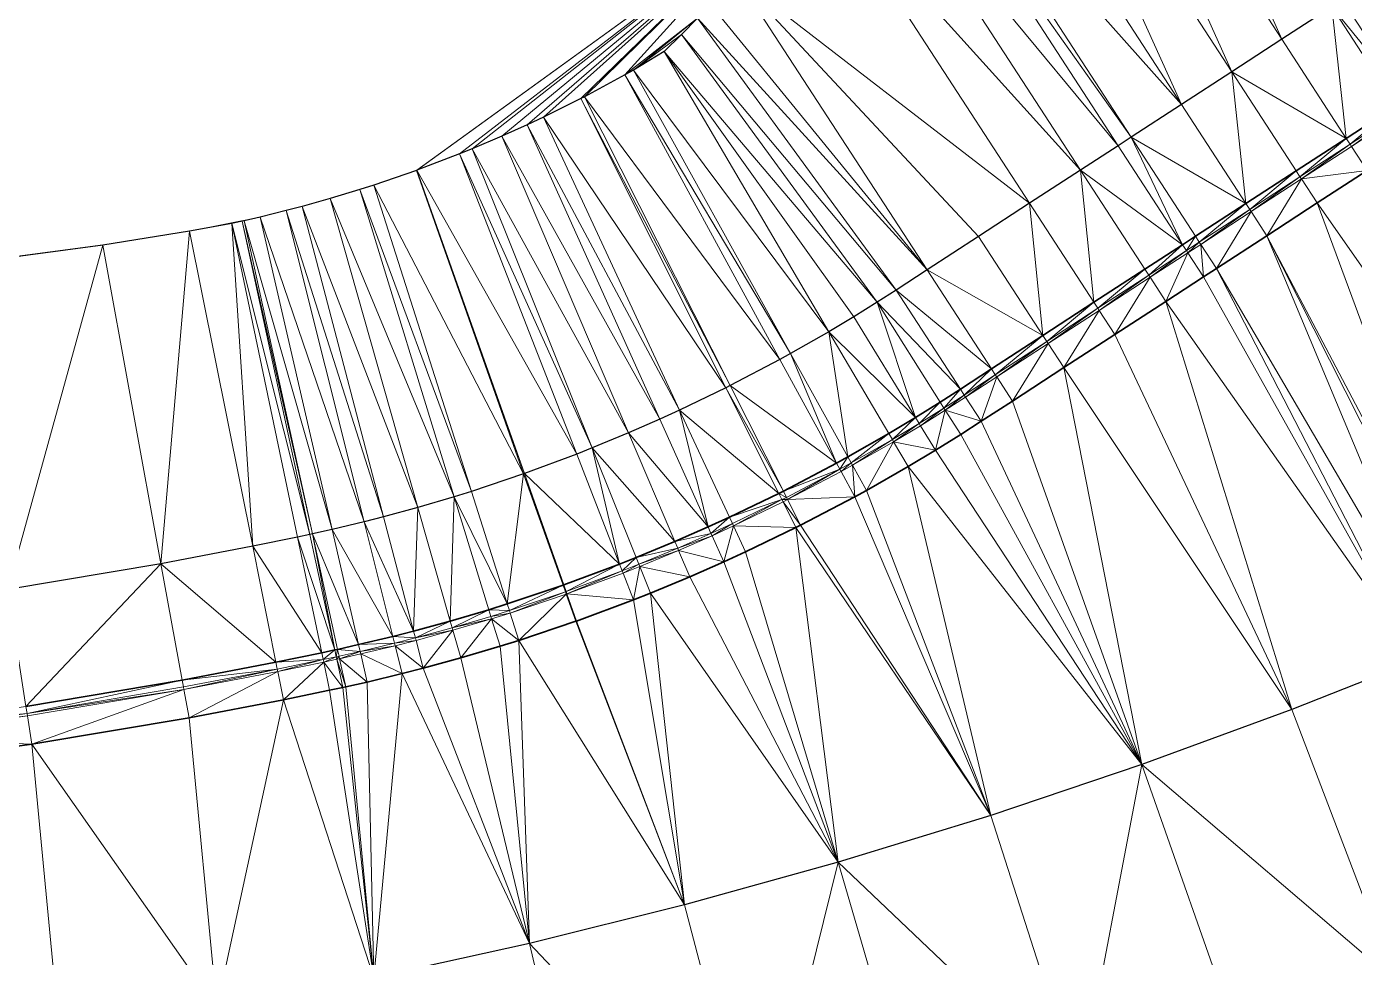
# Model space of a CAD drawing. Header units: metres. Extents: x 246428 to 246884, y 7418966 to 7419490.
# Drawn here: x 246788.31 to 246809.11, y 7419455.46 to 7419470.04 of the extents above; entities that cross this region are included whole.
import ezdxf

# ---------------------------------------------------------------- set-up
doc = ezdxf.new("R2010")
doc.units = ezdxf.units.M
doc.linetypes.add('blank name', pattern=[0])
doc.linetypes.add('HIDDEN', pattern=[9.525, 6.35, -3.175])
doc.layers.add('_12D_UNMAPPED', color=7, linetype='Continuous')
doc.layers.add('BATTER', color=250, linetype='HIDDEN', lineweight=25)
doc.layers.add('GRADELINES', color=250, linetype='HIDDEN', lineweight=25)
for name, color, linetype, lineweight, true_color in [('KERB_BACK', 7, 'Continuous', 35, 0x5fd2ff), ('KERB_LINE', 7, 'Continuous', 18, 0xb9b9b9), ('KERB_LIP', 7, 'Continuous', 35, 0x5fd2ff), ('KERB_TOP', 7, 'Continuous', 18, 0xb9b9b9)]:
    doc.layers.add(name, color=color, linetype=linetype, lineweight=lineweight, true_color=true_color)

msp = doc.modelspace()

# ---------------------------------------------------------------- linework, layer by layer
at = {"layer": '_12D_UNMAPPED', "color": 3, "linetype": 'blank name', "lineweight": 0}
for points in [[(246805.531, 7419475.309, 34.749), (246807.975, 7419469.84, 35.73), (246804.693, 7419474.888, 34.726)], [(246808.756, 7419470.347, 35.735), (246807.975, 7419469.84, 35.73), (246805.531, 7419475.309, 34.749)], [(246804.693, 7419474.888, 34.726), (246807.191, 7419469.33, 35.725), (246803.838, 7419474.487, 34.699)], [(246807.975, 7419469.84, 35.73), (246807.191, 7419469.33, 35.725), (246804.693, 7419474.888, 34.726)], [(246803.838, 7419474.487, 34.699), (246806.404, 7419468.819, 35.72), (246802.98, 7419474.087, 34.672)], [(246807.191, 7419469.33, 35.725), (246806.404, 7419468.819, 35.72), (246803.838, 7419474.487, 34.699)], [(246802.98, 7419474.087, 34.672), (246806.404, 7419468.819, 35.72), (246802.25, 7419473.48, 34.686)], [(246802.25, 7419473.48, 34.686), (246805.614, 7419468.305, 35.715), (246802.062, 7419473.325, 34.69)], [(246806.404, 7419468.819, 35.72), (246805.614, 7419468.305, 35.715), (246802.25, 7419473.48, 34.686)], [(246805.411, 7419468.173, 35.714), (246801.516, 7419472.874, 34.7), (246802.062, 7419473.325, 34.69)], [(246805.614, 7419468.305, 35.715), (246805.411, 7419468.173, 35.714), (246802.062, 7419473.325, 34.69)], [(246801.516, 7419472.874, 34.7), (246804.821, 7419467.789, 35.711), (246800.776, 7419472.267, 34.714)], [(246805.411, 7419468.173, 35.714), (246804.821, 7419467.789, 35.711), (246801.516, 7419472.874, 34.7)], [(246800.776, 7419472.267, 34.714), (246804.024, 7419467.271, 35.707), (246799.434, 7419470.819, 34.787)], [(246804.821, 7419467.789, 35.711), (246804.024, 7419467.271, 35.707), (246800.776, 7419472.267, 34.714)], [(246794.426, 7419467.79, 34.819), (246794.418, 7419467.787, 34.819), (246799.948, 7419471.789, 34.701)], [(246795.094, 7419468.045, 34.825), (246794.426, 7419467.79, 34.819), (246799.948, 7419471.789, 34.701)], [(246795.292, 7419468.125, 34.827), (246795.094, 7419468.045, 34.825), (246799.948, 7419471.789, 34.701)], [(246795.754, 7419468.322, 34.831), (246795.292, 7419468.125, 34.827), (246799.948, 7419471.789, 34.701)], [(246796.151, 7419468.5, 34.834), (246795.754, 7419468.322, 34.831), (246799.948, 7419471.789, 34.701)], [(246796.406, 7419468.62, 34.835), (246796.151, 7419468.5, 34.834), (246799.948, 7419471.789, 34.701)], [(246796.993, 7419468.911, 34.839), (246796.406, 7419468.62, 34.835), (246799.948, 7419471.789, 34.701)], [(246797.048, 7419468.94, 34.84), (246796.993, 7419468.911, 34.839), (246799.948, 7419471.789, 34.701)], [(246797.681, 7419469.281, 34.843), (246797.048, 7419468.94, 34.84), (246799.948, 7419471.789, 34.701)], [(246797.681, 7419469.281, 34.843), (246799.948, 7419471.789, 34.701), (246798.822, 7419470.172, 34.819)], [(246799.434, 7419470.819, 34.787), (246802.418, 7419466.228, 35.7), (246799.023, 7419470.385, 34.808)], [(246803.223, 7419466.751, 35.703), (246802.418, 7419466.228, 35.7), (246799.434, 7419470.819, 34.787)], [(246804.024, 7419467.271, 35.707), (246803.223, 7419466.751, 35.703), (246799.434, 7419470.819, 34.787)], [(246809.572, 7419470.878, 35.741), (246810.58, 7419469.327, 35.759), (246808.923, 7419470.456, 35.737)], [(246799.023, 7419470.385, 34.808), (246802.418, 7419466.228, 35.7), (246798.822, 7419470.172, 34.819)], [(246808.756, 7419470.347, 35.735), (246808.983, 7419468.288, 35.748), (246807.975, 7419469.84, 35.73)], [(246808.923, 7419470.456, 35.737), (246809.931, 7419468.905, 35.755), (246808.756, 7419470.347, 35.735)], [(246809.931, 7419468.905, 35.755), (246809.764, 7419468.796, 35.754), (246808.756, 7419470.347, 35.735)], [(246809.764, 7419468.796, 35.754), (246808.983, 7419468.288, 35.748), (246808.756, 7419470.347, 35.735)], [(246810.58, 7419469.327, 35.759), (246809.931, 7419468.905, 35.755), (246808.923, 7419470.456, 35.737)], [(246797.817, 7419469.357, 34.844), (246797.681, 7419469.281, 34.843), (246798.822, 7419470.172, 34.819)], [(246797.817, 7419469.357, 34.844), (246798.822, 7419470.172, 34.819), (246798.572, 7419469.916, 34.832)], [(246798.822, 7419470.172, 34.819), (246801.931, 7419465.911, 35.698), (246798.572, 7419469.916, 34.832)], [(246802.418, 7419466.228, 35.7), (246801.931, 7419465.911, 35.698), (246798.822, 7419470.172, 34.819)], [(246798.299, 7419469.649, 34.845), (246797.817, 7419469.357, 34.844), (246798.572, 7419469.916, 34.832)], [(246801.635, 7419465.721, 35.697), (246798.299, 7419469.649, 34.845), (246798.572, 7419469.916, 34.832)], [(246801.931, 7419465.911, 35.698), (246801.635, 7419465.721, 35.697), (246798.572, 7419469.916, 34.832)], [(246807.975, 7419469.84, 35.73), (246808.983, 7419468.288, 35.748), (246807.191, 7419469.33, 35.725)], [(246797.817, 7419469.357, 34.844), (246798.299, 7419469.649, 34.845), (246800.88, 7419465.26, 35.693)], [(246798.299, 7419469.649, 34.845), (246801.271, 7419465.495, 35.695), (246800.88, 7419465.26, 35.693)], [(246798.299, 7419469.649, 34.845), (246801.635, 7419465.721, 35.697), (246801.271, 7419465.495, 35.695)], [(246797.681, 7419469.281, 34.843), (246797.817, 7419469.357, 34.844), (246800.279, 7419464.918, 35.69)], [(246797.817, 7419469.357, 34.844), (246800.88, 7419465.26, 35.693), (246800.279, 7419464.918, 35.69)], [(246807.191, 7419469.33, 35.725), (246807.412, 7419467.267, 35.738), (246806.404, 7419468.819, 35.72)], [(246808.983, 7419468.288, 35.748), (246808.199, 7419467.779, 35.743), (246807.191, 7419469.33, 35.725)], [(246808.199, 7419467.779, 35.743), (246807.412, 7419467.267, 35.738), (246807.191, 7419469.33, 35.725)], [(246797.048, 7419468.94, 34.84), (246797.681, 7419469.281, 34.843), (246800.112, 7419464.825, 35.689)], [(246797.681, 7419469.281, 34.843), (246800.279, 7419464.918, 35.69), (246800.112, 7419464.825, 35.689)], [(246796.406, 7419468.62, 34.835), (246796.993, 7419468.911, 34.839), (246799.264, 7419464.382, 35.684)], [(246796.993, 7419468.911, 34.839), (246797.048, 7419468.94, 34.84), (246799.332, 7419464.416, 35.684)], [(246796.993, 7419468.911, 34.839), (246799.332, 7419464.416, 35.684), (246799.264, 7419464.382, 35.684)], [(246797.048, 7419468.94, 34.84), (246800.112, 7419464.825, 35.689), (246799.332, 7419464.416, 35.684)], [(246806.404, 7419468.819, 35.72), (246807.412, 7419467.267, 35.738), (246805.614, 7419468.305, 35.715)], [(246809.764, 7419468.796, 35.754), (246809.043, 7419468.196, 35.748), (246808.983, 7419468.288, 35.748)], [(246809.824, 7419468.704, 35.754), (246809.043, 7419468.196, 35.748), (246809.764, 7419468.796, 35.754)], [(246809.824, 7419468.704, 35.754), (246809.065, 7419468.163, 35.598), (246809.043, 7419468.196, 35.748)], [(246809.846, 7419468.67, 35.604), (246809.065, 7419468.163, 35.598), (246809.824, 7419468.704, 35.754)], [(246809.846, 7419468.67, 35.604), (246809.31, 7419467.785, 35.623), (246809.065, 7419468.163, 35.598)], [(246796.151, 7419468.5, 34.834), (246798.228, 7419463.889, 35.676), (246795.754, 7419468.322, 34.831)], [(246796.151, 7419468.5, 34.834), (246796.406, 7419468.62, 34.835), (246798.541, 7419464.032, 35.679)], [(246798.228, 7419463.889, 35.676), (246796.151, 7419468.5, 34.834), (246798.541, 7419464.032, 35.679)], [(246796.406, 7419468.62, 34.835), (246799.264, 7419464.382, 35.684), (246798.541, 7419464.032, 35.679)], [(246795.754, 7419468.322, 34.831), (246797.74, 7419463.675, 35.673), (246795.292, 7419468.125, 34.827)], [(246798.228, 7419463.889, 35.676), (246797.74, 7419463.675, 35.673), (246795.754, 7419468.322, 34.831)], [(246805.614, 7419468.305, 35.715), (246806.419, 7419466.622, 35.732), (246805.411, 7419468.173, 35.714)], [(246806.622, 7419466.754, 35.733), (246806.419, 7419466.622, 35.732), (246805.614, 7419468.305, 35.715)], [(246807.412, 7419467.267, 35.738), (246806.622, 7419466.754, 35.733), (246805.614, 7419468.305, 35.715)], [(246808.983, 7419468.288, 35.748), (246808.259, 7419467.687, 35.743), (246808.199, 7419467.779, 35.743)], [(246809.043, 7419468.196, 35.748), (246808.259, 7419467.687, 35.743), (246808.983, 7419468.288, 35.748)], [(246795.094, 7419468.045, 34.825), (246796.928, 7419463.343, 35.666), (246794.426, 7419467.79, 34.819)], [(246795.292, 7419468.125, 34.827), (246797.171, 7419463.44, 35.668), (246795.094, 7419468.045, 34.825)], [(246797.171, 7419463.44, 35.668), (246796.928, 7419463.343, 35.666), (246795.094, 7419468.045, 34.825)], [(246797.74, 7419463.675, 35.673), (246797.171, 7419463.44, 35.668), (246795.292, 7419468.125, 34.827)], [(246805.411, 7419468.173, 35.714), (246806.419, 7419466.622, 35.732), (246804.821, 7419467.789, 35.711)], [(246809.043, 7419468.196, 35.748), (246808.281, 7419467.653, 35.593), (246808.259, 7419467.687, 35.743)], [(246809.065, 7419468.163, 35.598), (246808.281, 7419467.653, 35.593), (246809.043, 7419468.196, 35.748)], [(246809.065, 7419468.163, 35.598), (246809.31, 7419467.785, 35.623), (246808.281, 7419467.653, 35.593)], [(246794.418, 7419467.787, 34.819), (246796.097, 7419463.035, 35.659), (246793.75, 7419467.557, 34.812)], [(246794.426, 7419467.79, 34.819), (246796.108, 7419463.038, 35.659), (246794.418, 7419467.787, 34.819)], [(246796.108, 7419463.038, 35.659), (246796.097, 7419463.035, 35.659), (246794.418, 7419467.787, 34.819)], [(246796.928, 7419463.343, 35.666), (246796.108, 7419463.038, 35.659), (246794.426, 7419467.79, 34.819)], [(246804.821, 7419467.789, 35.711), (246805.032, 7419465.72, 35.725), (246804.024, 7419467.271, 35.707)], [(246805.829, 7419466.238, 35.729), (246805.032, 7419465.72, 35.725), (246804.821, 7419467.789, 35.711)], [(246806.419, 7419466.622, 35.732), (246805.829, 7419466.238, 35.729), (246804.821, 7419467.789, 35.711)], [(246808.199, 7419467.779, 35.743), (246807.472, 7419467.175, 35.738), (246807.412, 7419467.267, 35.738)], [(246808.259, 7419467.687, 35.743), (246807.472, 7419467.175, 35.738), (246808.199, 7419467.779, 35.743)], [(246808.259, 7419467.687, 35.743), (246807.494, 7419467.142, 35.588), (246807.472, 7419467.175, 35.738)], [(246808.281, 7419467.653, 35.593), (246807.494, 7419467.142, 35.588), (246808.259, 7419467.687, 35.743)], [(246808.281, 7419467.653, 35.593), (246807.739, 7419466.764, 35.613), (246807.494, 7419467.142, 35.588)], [(246808.526, 7419467.276, 35.618), (246807.739, 7419466.764, 35.613), (246808.281, 7419467.653, 35.593)], [(246809.31, 7419467.785, 35.623), (246808.526, 7419467.276, 35.618), (246808.281, 7419467.653, 35.593)], [(246808.526, 7419467.276, 35.618), (246809.31, 7419467.785, 35.623), (246812.751, 7419461.25, 35.85)], [(246793.529, 7419467.485, 34.81), (246795.007, 7419462.675, 35.649), (246793.068, 7419467.345, 34.805)], [(246793.75, 7419467.557, 34.812), (246795.279, 7419462.76, 35.651), (246793.529, 7419467.485, 34.81)], [(246795.279, 7419462.76, 35.651), (246795.007, 7419462.675, 35.649), (246793.529, 7419467.485, 34.81)], [(246796.097, 7419463.035, 35.659), (246795.279, 7419462.76, 35.651), (246793.75, 7419467.557, 34.812)], [(246792.629, 7419467.222, 34.8), (246793.903, 7419462.36, 35.637), (246792.379, 7419467.156, 34.797)], [(246793.068, 7419467.345, 34.805), (246794.442, 7419462.507, 35.643), (246792.629, 7419467.222, 34.8)], [(246794.442, 7419462.507, 35.643), (246793.903, 7419462.36, 35.637), (246792.629, 7419467.222, 34.8)], [(246795.007, 7419462.675, 35.649), (246794.442, 7419462.507, 35.643), (246793.068, 7419467.345, 34.805)], [(246804.024, 7419467.271, 35.707), (246804.231, 7419465.2, 35.721), (246803.223, 7419466.751, 35.703)], [(246805.032, 7419465.72, 35.725), (246804.231, 7419465.2, 35.721), (246804.024, 7419467.271, 35.707)], [(246807.412, 7419467.267, 35.738), (246806.682, 7419466.662, 35.733), (246806.622, 7419466.754, 35.733)], [(246807.472, 7419467.175, 35.738), (246806.682, 7419466.662, 35.733), (246807.412, 7419467.267, 35.738)], [(246807.739, 7419466.764, 35.613), (246808.526, 7419467.276, 35.618), (246811.032, 7419460.506, 35.831)], [(246811.032, 7419460.506, 35.831), (246808.526, 7419467.276, 35.618), (246812.751, 7419461.25, 35.85)], [(246791.969, 7419467.055, 34.791), (246791.718, 7419466.997, 34.788), (246790.864, 7419466.833, 34.776)], [(246791.969, 7419467.055, 34.791), (246793.095, 7419462.162, 35.628), (246791.718, 7419466.997, 34.788)], [(246792.379, 7419467.156, 34.797), (246793.598, 7419462.282, 35.634), (246791.969, 7419467.055, 34.791)], [(246793.598, 7419462.282, 35.634), (246793.095, 7419462.162, 35.628), (246791.969, 7419467.055, 34.791)], [(246793.903, 7419462.36, 35.637), (246793.598, 7419462.282, 35.634), (246792.379, 7419467.156, 34.797)], [(246807.472, 7419467.175, 35.738), (246806.704, 7419466.628, 35.583), (246806.682, 7419466.662, 35.733)], [(246807.494, 7419467.142, 35.588), (246806.704, 7419466.628, 35.583), (246807.472, 7419467.175, 35.738)], [(246807.494, 7419467.142, 35.588), (246806.949, 7419466.251, 35.608), (246806.704, 7419466.628, 35.583)], [(246807.739, 7419466.764, 35.613), (246806.949, 7419466.251, 35.608), (246807.494, 7419467.142, 35.588)], [(246790.864, 7419466.833, 34.776), (246790.416, 7419461.624, 35.599), (246789.504, 7419466.615, 34.753)], [(246791.853, 7419461.899, 35.614), (246790.416, 7419461.624, 35.599), (246790.864, 7419466.833, 34.776)], [(246791.718, 7419466.997, 34.788), (246791.685, 7419466.989, 34.788), (246790.864, 7419466.833, 34.776)], [(246791.685, 7419466.989, 34.788), (246791.528, 7419466.955, 34.786), (246790.864, 7419466.833, 34.776)], [(246791.528, 7419466.955, 34.786), (246791.853, 7419461.899, 35.614), (246790.864, 7419466.833, 34.776)], [(246791.685, 7419466.989, 34.788), (246792.747, 7419462.084, 35.624), (246791.528, 7419466.955, 34.786)], [(246792.747, 7419462.084, 35.624), (246792.556, 7419462.043, 35.622), (246791.528, 7419466.955, 34.786)], [(246792.556, 7419462.043, 35.622), (246791.853, 7419461.899, 35.614), (246791.528, 7419466.955, 34.786)], [(246791.718, 7419466.997, 34.788), (246792.787, 7419462.093, 35.625), (246791.685, 7419466.989, 34.788)], [(246792.787, 7419462.093, 35.625), (246792.747, 7419462.084, 35.624), (246791.685, 7419466.989, 34.788)], [(246793.095, 7419462.162, 35.628), (246792.787, 7419462.093, 35.625), (246791.718, 7419466.997, 34.788)], [(246789.504, 7419466.615, 34.753), (246788.019, 7419461.221, 35.572), (246787.237, 7419466.312, 34.714)], [(246790.416, 7419461.624, 35.599), (246788.019, 7419461.221, 35.572), (246789.504, 7419466.615, 34.753)], [(246803.223, 7419466.751, 35.703), (246804.231, 7419465.2, 35.721), (246802.418, 7419466.228, 35.7)], [(246806.419, 7419466.622, 35.732), (246805.889, 7419466.146, 35.729), (246805.829, 7419466.238, 35.729)], [(246806.479, 7419466.53, 35.732), (246805.889, 7419466.146, 35.729), (246806.419, 7419466.622, 35.732)], [(246806.622, 7419466.754, 35.733), (246806.479, 7419466.53, 35.732), (246806.419, 7419466.622, 35.732)], [(246806.682, 7419466.662, 35.733), (246806.479, 7419466.53, 35.732), (246806.622, 7419466.754, 35.733)], [(246806.682, 7419466.662, 35.733), (246806.501, 7419466.496, 35.582), (246806.479, 7419466.53, 35.732)], [(246806.704, 7419466.628, 35.583), (246806.501, 7419466.496, 35.582), (246806.682, 7419466.662, 35.733)], [(246806.704, 7419466.628, 35.583), (246806.746, 7419466.119, 35.607), (246806.501, 7419466.496, 35.582)], [(246806.949, 7419466.251, 35.608), (246806.746, 7419466.119, 35.607), (246806.704, 7419466.628, 35.583)], [(246806.949, 7419466.251, 35.608), (246807.739, 7419466.764, 35.613), (246810.454, 7419460.265, 35.825)], [(246807.739, 7419466.764, 35.613), (246811.032, 7419460.506, 35.831), (246810.924, 7419460.461, 35.83)], [(246807.739, 7419466.764, 35.613), (246811.032, 7419460.506, 35.831), (246811.032, 7419460.506, 35.831)], [(246807.739, 7419466.764, 35.613), (246810.924, 7419460.461, 35.83), (246810.454, 7419460.265, 35.825)], [(246807.739, 7419466.764, 35.613), (246810.924, 7419460.461, 35.83), (246810.924, 7419460.461, 35.83)], [(246806.479, 7419466.53, 35.732), (246805.911, 7419466.112, 35.579), (246805.889, 7419466.146, 35.729)], [(246806.501, 7419466.496, 35.582), (246805.911, 7419466.112, 35.579), (246806.479, 7419466.53, 35.732)], [(246806.501, 7419466.496, 35.582), (246806.156, 7419465.735, 35.604), (246805.911, 7419466.112, 35.579)], [(246806.746, 7419466.119, 35.607), (246806.156, 7419465.735, 35.604), (246806.501, 7419466.496, 35.582)], [(246802.418, 7419466.228, 35.7), (246803.426, 7419464.676, 35.718), (246801.931, 7419465.911, 35.698)], [(246804.231, 7419465.2, 35.721), (246803.426, 7419464.676, 35.718), (246802.418, 7419466.228, 35.7)], [(246805.829, 7419466.238, 35.729), (246805.092, 7419465.628, 35.725), (246805.032, 7419465.72, 35.725)], [(246805.889, 7419466.146, 35.729), (246805.092, 7419465.628, 35.725), (246805.829, 7419466.238, 35.729)], [(246806.746, 7419466.119, 35.607), (246806.949, 7419466.251, 35.608), (246810.108, 7419460.123, 35.821)], [(246806.949, 7419466.251, 35.608), (246810.108, 7419460.123, 35.821), (246810.108, 7419460.123, 35.821)], [(246806.949, 7419466.251, 35.608), (246810.454, 7419460.265, 35.825), (246810.108, 7419460.123, 35.821)], [(246805.889, 7419466.146, 35.729), (246805.114, 7419465.594, 35.575), (246805.092, 7419465.628, 35.725)], [(246805.911, 7419466.112, 35.579), (246805.114, 7419465.594, 35.575), (246805.889, 7419466.146, 35.729)], [(246805.911, 7419466.112, 35.579), (246805.359, 7419465.217, 35.6), (246805.114, 7419465.594, 35.575)], [(246806.156, 7419465.735, 35.604), (246805.359, 7419465.217, 35.6), (246805.911, 7419466.112, 35.579)], [(246806.156, 7419465.735, 35.604), (246806.746, 7419466.119, 35.607), (246810.108, 7419460.123, 35.821)], [(246801.931, 7419465.911, 35.698), (246802.939, 7419464.36, 35.716), (246801.635, 7419465.721, 35.697)], [(246803.426, 7419464.676, 35.718), (246802.939, 7419464.36, 35.716), (246801.931, 7419465.911, 35.698)], [(246801.635, 7419465.721, 35.697), (246802.235, 7419463.916, 35.713), (246801.271, 7419465.495, 35.695)], [(246802.623, 7419464.157, 35.715), (246802.235, 7419463.916, 35.713), (246801.635, 7419465.721, 35.697)], [(246802.939, 7419464.36, 35.716), (246802.623, 7419464.157, 35.715), (246801.635, 7419465.721, 35.697)], [(246805.032, 7419465.72, 35.725), (246804.291, 7419465.107, 35.721), (246804.231, 7419465.2, 35.721)], [(246805.092, 7419465.628, 35.725), (246804.291, 7419465.107, 35.721), (246805.032, 7419465.72, 35.725)], [(246805.092, 7419465.628, 35.725), (246804.313, 7419465.074, 35.571), (246804.291, 7419465.107, 35.721)], [(246805.114, 7419465.594, 35.575), (246804.313, 7419465.074, 35.571), (246805.092, 7419465.628, 35.725)], [(246805.114, 7419465.594, 35.575), (246804.558, 7419464.697, 35.596), (246804.313, 7419465.074, 35.571)], [(246805.359, 7419465.217, 35.6), (246804.558, 7419464.697, 35.596), (246805.114, 7419465.594, 35.575)], [(246805.359, 7419465.217, 35.6), (246806.156, 7419465.735, 35.604), (246808.13, 7419459.342, 35.8)], [(246806.156, 7419465.735, 35.604), (246810.108, 7419460.123, 35.821), (246808.13, 7419459.342, 35.8)], [(246801.271, 7419465.495, 35.695), (246802.235, 7419463.916, 35.713), (246800.88, 7419465.26, 35.693)], [(246800.88, 7419465.26, 35.693), (246801.177, 7419463.3, 35.708), (246800.279, 7419464.918, 35.69)], [(246802.235, 7419463.916, 35.713), (246801.817, 7419463.666, 35.711), (246800.88, 7419465.26, 35.693)], [(246801.817, 7419463.666, 35.711), (246801.177, 7419463.3, 35.708), (246800.88, 7419465.26, 35.693)], [(246804.231, 7419465.2, 35.721), (246803.486, 7419464.584, 35.718), (246803.426, 7419464.676, 35.718)], [(246804.291, 7419465.107, 35.721), (246803.486, 7419464.584, 35.718), (246804.231, 7419465.2, 35.721)], [(246804.558, 7419464.697, 35.596), (246805.359, 7419465.217, 35.6), (246808.13, 7419459.342, 35.8)], [(246804.291, 7419465.107, 35.721), (246803.508, 7419464.551, 35.568), (246803.486, 7419464.584, 35.718)], [(246804.313, 7419465.074, 35.571), (246803.508, 7419464.551, 35.568), (246804.291, 7419465.107, 35.721)], [(246804.313, 7419465.074, 35.571), (246803.754, 7419464.173, 35.593), (246803.508, 7419464.551, 35.568)], [(246804.558, 7419464.697, 35.596), (246803.754, 7419464.173, 35.593), (246804.313, 7419465.074, 35.571)], [(246800.112, 7419464.825, 35.689), (246800.998, 7419463.201, 35.707), (246799.332, 7419464.416, 35.684)], [(246800.279, 7419464.918, 35.69), (246800.998, 7419463.201, 35.707), (246800.112, 7419464.825, 35.689)], [(246801.177, 7419463.3, 35.708), (246800.998, 7419463.201, 35.707), (246800.279, 7419464.918, 35.69)], [(246803.426, 7419464.676, 35.718), (246802.999, 7419464.268, 35.716), (246802.939, 7419464.36, 35.716)], [(246803.486, 7419464.584, 35.718), (246802.999, 7419464.268, 35.716), (246803.426, 7419464.676, 35.718)], [(246803.486, 7419464.584, 35.718), (246803.021, 7419464.234, 35.566), (246802.999, 7419464.268, 35.716)], [(246803.508, 7419464.551, 35.568), (246803.021, 7419464.234, 35.566), (246803.486, 7419464.584, 35.718)], [(246803.508, 7419464.551, 35.568), (246803.266, 7419463.857, 35.591), (246803.021, 7419464.234, 35.566)], [(246803.754, 7419464.173, 35.593), (246803.266, 7419463.857, 35.591), (246803.508, 7419464.551, 35.568)], [(246803.754, 7419464.173, 35.593), (246804.558, 7419464.697, 35.596), (246805.783, 7419458.481, 35.775)], [(246804.558, 7419464.697, 35.596), (246808.13, 7419459.342, 35.8), (246805.783, 7419458.481, 35.775)], [(246799.264, 7419464.382, 35.684), (246800.093, 7419462.728, 35.702), (246798.541, 7419464.032, 35.679)], [(246799.332, 7419464.416, 35.684), (246800.166, 7419462.765, 35.703), (246799.264, 7419464.382, 35.684)], [(246800.166, 7419462.765, 35.703), (246800.093, 7419462.728, 35.702), (246799.264, 7419464.382, 35.684)], [(246800.998, 7419463.201, 35.707), (246800.166, 7419462.765, 35.703), (246799.332, 7419464.416, 35.684)], [(246802.939, 7419464.36, 35.716), (246802.682, 7419464.064, 35.715), (246802.623, 7419464.157, 35.715)], [(246802.999, 7419464.268, 35.716), (246802.682, 7419464.064, 35.715), (246802.939, 7419464.36, 35.716)], [(246802.623, 7419464.157, 35.715), (246802.293, 7419463.822, 35.713), (246802.235, 7419463.916, 35.713)], [(246802.682, 7419464.064, 35.715), (246802.293, 7419463.822, 35.713), (246802.623, 7419464.157, 35.715)], [(246802.999, 7419464.268, 35.716), (246802.703, 7419464.03, 35.565), (246802.682, 7419464.064, 35.715)], [(246803.021, 7419464.234, 35.566), (246802.703, 7419464.03, 35.565), (246802.999, 7419464.268, 35.716)], [(246803.021, 7419464.234, 35.566), (246803.266, 7419463.857, 35.591), (246802.703, 7419464.03, 35.565)], [(246803.266, 7419463.857, 35.591), (246803.754, 7419464.173, 35.593), (246805.783, 7419458.481, 35.775)], [(246797.74, 7419463.675, 35.673), (246798.228, 7419463.889, 35.676), (246798.987, 7419462.202, 35.695)], [(246798.987, 7419462.202, 35.695), (246798.228, 7419463.889, 35.676), (246798.541, 7419464.032, 35.679)], [(246799.322, 7419462.355, 35.697), (246798.987, 7419462.202, 35.695), (246798.541, 7419464.032, 35.679)], [(246800.093, 7419462.728, 35.702), (246799.322, 7419462.355, 35.697), (246798.541, 7419464.032, 35.679)], [(246802.235, 7419463.916, 35.713), (246801.873, 7419463.571, 35.711), (246801.817, 7419463.666, 35.711)], [(246802.293, 7419463.822, 35.713), (246801.873, 7419463.571, 35.711), (246802.235, 7419463.916, 35.713)], [(246802.682, 7419464.064, 35.715), (246802.313, 7419463.788, 35.563), (246802.293, 7419463.822, 35.713)], [(246802.703, 7419464.03, 35.565), (246802.313, 7419463.788, 35.563), (246802.682, 7419464.064, 35.715)], [(246802.703, 7419464.03, 35.565), (246802.548, 7419463.404, 35.588), (246802.313, 7419463.788, 35.563)], [(246802.944, 7419463.65, 35.59), (246802.548, 7419463.404, 35.588), (246802.703, 7419464.03, 35.565)], [(246803.266, 7419463.857, 35.591), (246802.944, 7419463.65, 35.59), (246802.703, 7419464.03, 35.565)], [(246797.171, 7419463.44, 35.668), (246797.74, 7419463.675, 35.673), (246798.466, 7419461.974, 35.691)], [(246797.74, 7419463.675, 35.673), (246798.987, 7419462.202, 35.695), (246798.466, 7419461.974, 35.691)], [(246802.293, 7419463.822, 35.713), (246801.893, 7419463.536, 35.561), (246801.873, 7419463.571, 35.711)], [(246802.313, 7419463.788, 35.563), (246801.893, 7419463.536, 35.561), (246802.293, 7419463.822, 35.713)], [(246802.313, 7419463.788, 35.563), (246802.548, 7419463.404, 35.588), (246801.893, 7419463.536, 35.561)], [(246802.944, 7419463.65, 35.59), (246803.266, 7419463.857, 35.591), (246805.783, 7419458.481, 35.775)], [(246801.817, 7419463.666, 35.711), (246801.23, 7419463.204, 35.708), (246801.177, 7419463.3, 35.708)], [(246801.873, 7419463.571, 35.711), (246801.23, 7419463.204, 35.708), (246801.817, 7419463.666, 35.711)], [(246801.873, 7419463.571, 35.711), (246801.249, 7419463.169, 35.558), (246801.23, 7419463.204, 35.708)], [(246801.893, 7419463.536, 35.561), (246801.249, 7419463.169, 35.558), (246801.873, 7419463.571, 35.711)], [(246801.893, 7419463.536, 35.561), (246801.468, 7419462.775, 35.583), (246801.249, 7419463.169, 35.558)], [(246802.121, 7419463.148, 35.586), (246801.468, 7419462.775, 35.583), (246801.893, 7419463.536, 35.561)], [(246802.548, 7419463.404, 35.588), (246802.121, 7419463.148, 35.586), (246801.893, 7419463.536, 35.561)], [(246802.548, 7419463.404, 35.588), (246802.944, 7419463.65, 35.59), (246805.783, 7419458.481, 35.775)], [(246796.928, 7419463.343, 35.666), (246797.601, 7419461.62, 35.685), (246796.108, 7419463.038, 35.659)], [(246797.171, 7419463.44, 35.668), (246797.601, 7419461.62, 35.685), (246796.928, 7419463.343, 35.666)], [(246797.86, 7419461.722, 35.687), (246797.601, 7419461.62, 35.685), (246797.171, 7419463.44, 35.668)], [(246797.86, 7419461.722, 35.687), (246797.171, 7419463.44, 35.668), (246798.466, 7419461.974, 35.691)], [(246801.177, 7419463.3, 35.708), (246801.051, 7419463.105, 35.707), (246800.998, 7419463.201, 35.707)], [(246801.23, 7419463.204, 35.708), (246801.051, 7419463.105, 35.707), (246801.177, 7419463.3, 35.708)], [(246802.121, 7419463.148, 35.586), (246802.548, 7419463.404, 35.588), (246805.783, 7419458.481, 35.775)], [(246800.998, 7419463.201, 35.707), (246801.051, 7419463.105, 35.707), (246800.166, 7419462.765, 35.703)], [(246801.051, 7419463.105, 35.707), (246800.215, 7419462.666, 35.703), (246800.166, 7419462.765, 35.703)], [(246801.051, 7419463.105, 35.707), (246800.233, 7419462.631, 35.553), (246800.215, 7419462.666, 35.703)], [(246801.07, 7419463.07, 35.557), (246800.233, 7419462.631, 35.553), (246801.051, 7419463.105, 35.707)], [(246801.07, 7419463.07, 35.557), (246801.285, 7419462.675, 35.582), (246800.233, 7419462.631, 35.553)], [(246801.23, 7419463.204, 35.708), (246801.07, 7419463.07, 35.557), (246801.051, 7419463.105, 35.707)], [(246801.249, 7419463.169, 35.558), (246801.07, 7419463.07, 35.557), (246801.23, 7419463.204, 35.708)], [(246801.249, 7419463.169, 35.558), (246801.285, 7419462.675, 35.582), (246801.07, 7419463.07, 35.557)], [(246801.468, 7419462.775, 35.583), (246801.285, 7419462.675, 35.582), (246801.249, 7419463.169, 35.558)], [(246801.468, 7419462.775, 35.583), (246802.121, 7419463.148, 35.586), (246803.414, 7419457.684, 35.75)], [(246802.121, 7419463.148, 35.586), (246805.783, 7419458.481, 35.775), (246803.414, 7419457.684, 35.75)], [(246796.097, 7419463.035, 35.659), (246795.84, 7419460.997, 35.67), (246795.279, 7419462.76, 35.651)], [(246796.714, 7419461.29, 35.677), (246795.84, 7419460.997, 35.67), (246796.097, 7419463.035, 35.659)], [(246796.108, 7419463.038, 35.659), (246796.725, 7419461.294, 35.678), (246796.097, 7419463.035, 35.659)], [(246796.725, 7419461.294, 35.678), (246796.714, 7419461.29, 35.677), (246796.097, 7419463.035, 35.659)], [(246797.601, 7419461.62, 35.685), (246796.725, 7419461.294, 35.678), (246796.108, 7419463.038, 35.659)], [(246795.007, 7419462.675, 35.649), (246794.947, 7419460.728, 35.661), (246794.442, 7419462.507, 35.643)], [(246795.551, 7419460.906, 35.667), (246794.947, 7419460.728, 35.661), (246795.007, 7419462.675, 35.649)], [(246795.279, 7419462.76, 35.651), (246795.84, 7419460.997, 35.67), (246795.007, 7419462.675, 35.649)], [(246795.84, 7419460.997, 35.67), (246795.551, 7419460.906, 35.667), (246795.007, 7419462.675, 35.649)], [(246800.093, 7419462.728, 35.702), (246800.143, 7419462.63, 35.702), (246799.322, 7419462.355, 35.697)], [(246800.143, 7419462.63, 35.702), (246799.368, 7419462.255, 35.697), (246799.322, 7419462.355, 35.697)], [(246800.143, 7419462.63, 35.702), (246799.385, 7419462.219, 35.547), (246799.368, 7419462.255, 35.697)], [(246800.161, 7419462.594, 35.552), (246799.385, 7419462.219, 35.547), (246800.143, 7419462.63, 35.702)], [(246800.166, 7419462.765, 35.703), (246800.215, 7419462.666, 35.703), (246800.093, 7419462.728, 35.702)], [(246800.215, 7419462.666, 35.703), (246800.143, 7419462.63, 35.702), (246800.093, 7419462.728, 35.702)], [(246800.215, 7419462.666, 35.703), (246800.233, 7419462.631, 35.553), (246800.143, 7419462.63, 35.702)], [(246800.233, 7419462.631, 35.553), (246800.161, 7419462.594, 35.552), (246800.143, 7419462.63, 35.702)], [(246800.233, 7419462.631, 35.553), (246800.436, 7419462.229, 35.578), (246800.161, 7419462.594, 35.552)], [(246801.285, 7419462.675, 35.582), (246800.436, 7419462.229, 35.578), (246800.233, 7419462.631, 35.553)], [(246800.436, 7419462.229, 35.578), (246801.285, 7419462.675, 35.582), (246803.414, 7419457.684, 35.75)], [(246801.285, 7419462.675, 35.582), (246801.468, 7419462.775, 35.583), (246803.414, 7419457.684, 35.75)], [(246794.442, 7419462.507, 35.643), (246794.373, 7419460.571, 35.656), (246793.903, 7419462.36, 35.637)], [(246794.947, 7419460.728, 35.661), (246794.373, 7419460.571, 35.656), (246794.442, 7419462.507, 35.643)], [(246800.161, 7419462.594, 35.552), (246800.362, 7419462.192, 35.577), (246799.385, 7419462.219, 35.547)], [(246800.436, 7419462.229, 35.578), (246800.362, 7419462.192, 35.577), (246800.161, 7419462.594, 35.552)], [(246793.598, 7419462.282, 35.634), (246794.046, 7419460.487, 35.652), (246793.095, 7419462.162, 35.628)], [(246793.903, 7419462.36, 35.637), (246794.373, 7419460.571, 35.656), (246793.598, 7419462.282, 35.634)], [(246794.373, 7419460.571, 35.656), (246794.046, 7419460.487, 35.652), (246793.598, 7419462.282, 35.634)], [(246799.322, 7419462.355, 35.697), (246799.032, 7419462.102, 35.695), (246798.987, 7419462.202, 35.695)], [(246799.368, 7419462.255, 35.697), (246799.032, 7419462.102, 35.695), (246799.322, 7419462.355, 35.697)], [(246799.368, 7419462.255, 35.697), (246799.049, 7419462.065, 35.545), (246799.032, 7419462.102, 35.695)], [(246799.385, 7419462.219, 35.547), (246799.049, 7419462.065, 35.545), (246799.368, 7419462.255, 35.697)], [(246799.385, 7419462.219, 35.547), (246799.234, 7419461.655, 35.57), (246799.049, 7419462.065, 35.545)], [(246799.575, 7419461.811, 35.572), (246799.234, 7419461.655, 35.57), (246799.385, 7419462.219, 35.547)], [(246800.362, 7419462.192, 35.577), (246799.575, 7419461.811, 35.572), (246799.385, 7419462.219, 35.547)], [(246800.362, 7419462.192, 35.577), (246800.436, 7419462.229, 35.578), (246803.414, 7419457.684, 35.75)], [(246792.556, 7419462.043, 35.622), (246792.934, 7419460.232, 35.641), (246791.853, 7419461.899, 35.614)], [(246792.747, 7419462.084, 35.624), (246793.139, 7419460.276, 35.643), (246792.556, 7419462.043, 35.622)], [(246793.139, 7419460.276, 35.643), (246792.934, 7419460.232, 35.641), (246792.556, 7419462.043, 35.622)], [(246792.787, 7419462.093, 35.625), (246793.139, 7419460.276, 35.643), (246792.747, 7419462.084, 35.624)], [(246793.095, 7419462.162, 35.628), (246793.51, 7419460.359, 35.647), (246792.787, 7419462.093, 35.625)], [(246793.182, 7419460.285, 35.643), (246793.139, 7419460.276, 35.643), (246792.787, 7419462.093, 35.625)], [(246793.51, 7419460.359, 35.647), (246793.182, 7419460.285, 35.643), (246792.787, 7419462.093, 35.625)], [(246794.046, 7419460.487, 35.652), (246793.51, 7419460.359, 35.647), (246793.095, 7419462.162, 35.628)], [(246798.987, 7419462.202, 35.695), (246799.032, 7419462.102, 35.695), (246798.466, 7419461.974, 35.691)], [(246799.032, 7419462.102, 35.695), (246798.51, 7419461.872, 35.691), (246798.466, 7419461.974, 35.691)], [(246799.032, 7419462.102, 35.695), (246799.049, 7419462.065, 35.545), (246798.51, 7419461.872, 35.691)], [(246799.049, 7419462.065, 35.545), (246798.525, 7419461.836, 35.541), (246798.51, 7419461.872, 35.691)], [(246799.049, 7419462.065, 35.545), (246799.234, 7419461.655, 35.57), (246798.525, 7419461.836, 35.541)], [(246799.575, 7419461.811, 35.572), (246800.362, 7419462.192, 35.577), (246801.024, 7419456.951, 35.725)], [(246800.362, 7419462.192, 35.577), (246803.414, 7419457.684, 35.75), (246801.024, 7419456.951, 35.725)], [(246791.853, 7419461.899, 35.614), (246792.216, 7419460.085, 35.633), (246790.416, 7419461.624, 35.599)], [(246792.934, 7419460.232, 35.641), (246792.216, 7419460.085, 35.633), (246791.853, 7419461.899, 35.614)], [(246798.51, 7419461.872, 35.691), (246797.86, 7419461.722, 35.687), (246798.466, 7419461.974, 35.691)], [(246797.901, 7419461.62, 35.687), (246797.86, 7419461.722, 35.687), (246798.51, 7419461.872, 35.691)], [(246798.525, 7419461.836, 35.541), (246797.901, 7419461.62, 35.687), (246798.51, 7419461.872, 35.691)], [(246797.916, 7419461.583, 35.537), (246797.901, 7419461.62, 35.687), (246798.525, 7419461.836, 35.541)], [(246798.702, 7419461.422, 35.566), (246797.916, 7419461.583, 35.537), (246798.525, 7419461.836, 35.541)], [(246799.234, 7419461.655, 35.57), (246798.702, 7419461.422, 35.566), (246798.525, 7419461.836, 35.541)], [(246799.234, 7419461.655, 35.57), (246799.575, 7419461.811, 35.572), (246801.024, 7419456.951, 35.725)], [(246790.416, 7419461.624, 35.599), (246788.301, 7419459.392, 35.591), (246788.019, 7419461.221, 35.572)], [(246790.749, 7419459.804, 35.617), (246788.301, 7419459.392, 35.591), (246790.416, 7419461.624, 35.599)], [(246792.216, 7419460.085, 35.633), (246790.749, 7419459.804, 35.617), (246790.416, 7419461.624, 35.599)], [(246797.601, 7419461.62, 35.685), (246796.762, 7419461.191, 35.678), (246796.725, 7419461.294, 35.678)], [(246797.641, 7419461.517, 35.685), (246796.762, 7419461.191, 35.678), (246797.601, 7419461.62, 35.685)], [(246797.86, 7419461.722, 35.687), (246797.641, 7419461.517, 35.685), (246797.601, 7419461.62, 35.685)], [(246797.901, 7419461.62, 35.687), (246797.641, 7419461.517, 35.685), (246797.86, 7419461.722, 35.687)], [(246797.901, 7419461.62, 35.687), (246797.655, 7419461.48, 35.535), (246797.641, 7419461.517, 35.685)], [(246797.916, 7419461.583, 35.537), (246797.655, 7419461.48, 35.535), (246797.901, 7419461.62, 35.687)], [(246798.702, 7419461.422, 35.566), (246799.234, 7419461.655, 35.57), (246801.024, 7419456.951, 35.725)], [(246797.641, 7419461.517, 35.685), (246796.775, 7419461.153, 35.528), (246796.762, 7419461.191, 35.678)], [(246797.655, 7419461.48, 35.535), (246796.775, 7419461.153, 35.528), (246797.641, 7419461.517, 35.685)], [(246797.655, 7419461.48, 35.535), (246797.819, 7419461.061, 35.56), (246796.775, 7419461.153, 35.528)], [(246797.916, 7419461.583, 35.537), (246797.819, 7419461.061, 35.56), (246797.655, 7419461.48, 35.535)], [(246798.083, 7419461.166, 35.562), (246797.819, 7419461.061, 35.56), (246797.916, 7419461.583, 35.537)], [(246798.083, 7419461.166, 35.562), (246797.916, 7419461.583, 35.537), (246798.702, 7419461.422, 35.566)], [(246798.083, 7419461.166, 35.562), (246798.702, 7419461.422, 35.566), (246801.024, 7419456.951, 35.725)], [(246796.714, 7419461.29, 35.677), (246795.874, 7419460.892, 35.67), (246795.84, 7419460.997, 35.67)], [(246796.751, 7419461.187, 35.677), (246795.874, 7419460.892, 35.67), (246796.714, 7419461.29, 35.677)], [(246796.751, 7419461.187, 35.677), (246795.886, 7419460.854, 35.52), (246795.874, 7419460.892, 35.67)], [(246796.764, 7419461.149, 35.527), (246795.886, 7419460.854, 35.52), (246796.751, 7419461.187, 35.677)], [(246796.725, 7419461.294, 35.678), (246796.762, 7419461.191, 35.678), (246796.714, 7419461.29, 35.677)], [(246796.762, 7419461.191, 35.678), (246796.751, 7419461.187, 35.677), (246796.714, 7419461.29, 35.677)], [(246796.762, 7419461.191, 35.678), (246796.775, 7419461.153, 35.528), (246796.751, 7419461.187, 35.677)], [(246796.775, 7419461.153, 35.528), (246796.764, 7419461.149, 35.527), (246796.751, 7419461.187, 35.677)], [(246795.84, 7419460.997, 35.67), (246795.874, 7419460.892, 35.67), (246795.551, 7419460.906, 35.667)], [(246796.764, 7419461.149, 35.527), (246796.022, 7419460.425, 35.545), (246795.886, 7419460.854, 35.52)], [(246796.914, 7419460.725, 35.552), (246796.022, 7419460.425, 35.545), (246796.764, 7419461.149, 35.527)], [(246796.775, 7419461.153, 35.528), (246796.925, 7419460.729, 35.553), (246796.764, 7419461.149, 35.527)], [(246796.925, 7419460.729, 35.553), (246796.914, 7419460.725, 35.552), (246796.764, 7419461.149, 35.527)], [(246797.819, 7419461.061, 35.56), (246796.925, 7419460.729, 35.553), (246796.775, 7419461.153, 35.528)], [(246797.819, 7419461.061, 35.56), (246798.615, 7419456.283, 35.7), (246796.925, 7419460.729, 35.553)], [(246798.083, 7419461.166, 35.562), (246798.615, 7419456.283, 35.7), (246797.819, 7419461.061, 35.56)], [(246798.615, 7419456.283, 35.7), (246798.083, 7419461.166, 35.562), (246801.024, 7419456.951, 35.725)], [(246795.551, 7419460.906, 35.667), (246794.977, 7419460.622, 35.661), (246794.947, 7419460.728, 35.661)], [(246795.583, 7419460.801, 35.667), (246794.977, 7419460.622, 35.661), (246795.551, 7419460.906, 35.667)], [(246795.583, 7419460.801, 35.667), (246795.595, 7419460.763, 35.517), (246794.977, 7419460.622, 35.661)], [(246795.595, 7419460.763, 35.517), (246794.988, 7419460.584, 35.511), (246794.977, 7419460.622, 35.661)], [(246795.595, 7419460.763, 35.517), (246795.111, 7419460.151, 35.536), (246794.988, 7419460.584, 35.511)], [(246795.727, 7419460.333, 35.542), (246795.111, 7419460.151, 35.536), (246795.595, 7419460.763, 35.517)], [(246795.874, 7419460.892, 35.67), (246795.583, 7419460.801, 35.667), (246795.551, 7419460.906, 35.667)], [(246795.874, 7419460.892, 35.67), (246795.886, 7419460.854, 35.52), (246795.583, 7419460.801, 35.667)], [(246795.886, 7419460.854, 35.52), (246795.595, 7419460.763, 35.517), (246795.583, 7419460.801, 35.667)], [(246795.886, 7419460.854, 35.52), (246796.022, 7419460.425, 35.545), (246795.595, 7419460.763, 35.517)], [(246796.022, 7419460.425, 35.545), (246795.727, 7419460.333, 35.542), (246795.595, 7419460.763, 35.517)], [(246794.373, 7419460.571, 35.656), (246794.401, 7419460.465, 35.656), (246794.046, 7419460.487, 35.652)], [(246794.947, 7419460.728, 35.661), (246794.401, 7419460.465, 35.656), (246794.373, 7419460.571, 35.656)], [(246794.977, 7419460.622, 35.661), (246794.401, 7419460.465, 35.656), (246794.947, 7419460.728, 35.661)], [(246794.977, 7419460.622, 35.661), (246794.988, 7419460.584, 35.511), (246794.401, 7419460.465, 35.656)], [(246794.988, 7419460.584, 35.511), (246794.411, 7419460.426, 35.506), (246794.401, 7419460.465, 35.656)], [(246794.988, 7419460.584, 35.511), (246794.525, 7419459.991, 35.531), (246794.411, 7419460.426, 35.506)], [(246795.111, 7419460.151, 35.536), (246794.525, 7419459.991, 35.531), (246794.988, 7419460.584, 35.511)], [(246796.914, 7419460.725, 35.552), (246798.615, 7419456.283, 35.7), (246796.022, 7419460.425, 35.545)], [(246796.925, 7419460.729, 35.553), (246798.615, 7419456.283, 35.7), (246796.914, 7419460.725, 35.552)], [(246793.51, 7419460.359, 35.647), (246793.535, 7419460.252, 35.647), (246793.182, 7419460.285, 35.643)], [(246794.046, 7419460.487, 35.652), (246794.073, 7419460.381, 35.652), (246793.51, 7419460.359, 35.647)], [(246794.073, 7419460.381, 35.652), (246793.535, 7419460.252, 35.647), (246793.51, 7419460.359, 35.647)], [(246794.073, 7419460.381, 35.652), (246794.083, 7419460.342, 35.502), (246793.535, 7419460.252, 35.647)], [(246794.083, 7419460.342, 35.502), (246793.544, 7419460.213, 35.497), (246793.535, 7419460.252, 35.647)], [(246794.083, 7419460.342, 35.502), (246794.192, 7419459.905, 35.527), (246793.544, 7419460.213, 35.497)], [(246794.401, 7419460.465, 35.656), (246794.073, 7419460.381, 35.652), (246794.046, 7419460.487, 35.652)], [(246794.401, 7419460.465, 35.656), (246794.411, 7419460.426, 35.506), (246794.073, 7419460.381, 35.652)], [(246794.411, 7419460.426, 35.506), (246794.083, 7419460.342, 35.502), (246794.073, 7419460.381, 35.652)], [(246794.411, 7419460.426, 35.506), (246794.525, 7419459.991, 35.531), (246794.083, 7419460.342, 35.502)], [(246794.525, 7419459.991, 35.531), (246794.192, 7419459.905, 35.527), (246794.083, 7419460.342, 35.502)], [(246796.022, 7419460.425, 35.545), (246796.189, 7419455.679, 35.675), (246795.727, 7419460.333, 35.542)], [(246798.615, 7419456.283, 35.7), (246796.189, 7419455.679, 35.675), (246796.022, 7419460.425, 35.545)], [(246792.934, 7419460.232, 35.641), (246792.957, 7419460.125, 35.641), (246792.216, 7419460.085, 35.633)], [(246793.139, 7419460.276, 35.643), (246792.957, 7419460.125, 35.641), (246792.934, 7419460.232, 35.641)], [(246793.162, 7419460.168, 35.643), (246792.957, 7419460.125, 35.641), (246793.139, 7419460.276, 35.643)], [(246793.162, 7419460.168, 35.643), (246792.965, 7419460.085, 35.491), (246792.957, 7419460.125, 35.641)], [(246793.17, 7419460.129, 35.493), (246792.965, 7419460.085, 35.491), (246793.162, 7419460.168, 35.643)], [(246793.182, 7419460.285, 35.643), (246793.162, 7419460.168, 35.643), (246793.139, 7419460.276, 35.643)], [(246793.205, 7419460.178, 35.643), (246793.162, 7419460.168, 35.643), (246793.182, 7419460.285, 35.643)], [(246793.205, 7419460.178, 35.643), (246793.17, 7419460.129, 35.493), (246793.162, 7419460.168, 35.643)], [(246793.213, 7419460.138, 35.493), (246793.17, 7419460.129, 35.493), (246793.205, 7419460.178, 35.643)], [(246793.213, 7419460.138, 35.493), (246793.309, 7419459.699, 35.518), (246793.17, 7419460.129, 35.493)], [(246793.535, 7419460.252, 35.647), (246793.205, 7419460.178, 35.643), (246793.182, 7419460.285, 35.643)], [(246793.535, 7419460.252, 35.647), (246793.213, 7419460.138, 35.493), (246793.205, 7419460.178, 35.643)], [(246793.544, 7419460.213, 35.497), (246793.213, 7419460.138, 35.493), (246793.535, 7419460.252, 35.647)], [(246793.544, 7419460.213, 35.497), (246793.645, 7419459.774, 35.522), (246793.213, 7419460.138, 35.493)], [(246793.645, 7419459.774, 35.522), (246793.309, 7419459.699, 35.518), (246793.213, 7419460.138, 35.493)], [(246794.192, 7419459.905, 35.527), (246793.645, 7419459.774, 35.522), (246793.544, 7419460.213, 35.497)], [(246795.111, 7419460.151, 35.536), (246796.189, 7419455.679, 35.675), (246794.525, 7419459.991, 35.531)], [(246795.727, 7419460.333, 35.542), (246796.189, 7419455.679, 35.675), (246795.111, 7419460.151, 35.536)], [(246792.216, 7419460.085, 35.633), (246792.238, 7419459.977, 35.633), (246790.749, 7419459.804, 35.617)], [(246792.238, 7419459.977, 35.633), (246790.769, 7419459.696, 35.617), (246790.749, 7419459.804, 35.617)], [(246792.238, 7419459.977, 35.633), (246790.776, 7419459.657, 35.467), (246790.769, 7419459.696, 35.617)], [(246792.246, 7419459.938, 35.483), (246790.776, 7419459.657, 35.467), (246792.238, 7419459.977, 35.633)], [(246792.246, 7419459.938, 35.483), (246790.857, 7419459.214, 35.492), (246790.776, 7419459.657, 35.467)], [(246792.334, 7419459.497, 35.508), (246790.857, 7419459.214, 35.492), (246792.246, 7419459.938, 35.483)], [(246792.957, 7419460.125, 35.641), (246792.238, 7419459.977, 35.633), (246792.216, 7419460.085, 35.633)], [(246792.957, 7419460.125, 35.641), (246792.246, 7419459.938, 35.483), (246792.238, 7419459.977, 35.633)], [(246792.965, 7419460.085, 35.491), (246792.246, 7419459.938, 35.483), (246792.957, 7419460.125, 35.641)], [(246792.965, 7419460.085, 35.491), (246792.334, 7419459.497, 35.508), (246792.246, 7419459.938, 35.483)], [(246793.057, 7419459.645, 35.516), (246792.334, 7419459.497, 35.508), (246792.965, 7419460.085, 35.491)], [(246793.17, 7419460.129, 35.493), (246793.266, 7419459.689, 35.518), (246792.965, 7419460.085, 35.491)], [(246793.266, 7419459.689, 35.518), (246793.057, 7419459.645, 35.516), (246792.965, 7419460.085, 35.491)], [(246793.309, 7419459.699, 35.518), (246793.266, 7419459.689, 35.518), (246793.17, 7419460.129, 35.493)], [(246794.525, 7419459.991, 35.531), (246796.189, 7419455.679, 35.675), (246794.192, 7419459.905, 35.527)], [(246810.108, 7419460.123, 35.821), (246809.754, 7419455.091, 35.936), (246808.13, 7419459.342, 35.8)], [(246790.749, 7419459.804, 35.617), (246788.317, 7419459.283, 35.591), (246788.301, 7419459.392, 35.591)], [(246790.769, 7419459.696, 35.617), (246788.317, 7419459.283, 35.591), (246790.749, 7419459.804, 35.617)], [(246793.645, 7419459.774, 35.522), (246793.748, 7419455.141, 35.65), (246793.309, 7419459.699, 35.518)], [(246794.192, 7419459.905, 35.527), (246793.748, 7419455.141, 35.65), (246793.645, 7419459.774, 35.522)], [(246796.189, 7419455.679, 35.675), (246793.748, 7419455.141, 35.65), (246794.192, 7419459.905, 35.527)], [(246790.769, 7419459.696, 35.617), (246790.776, 7419459.657, 35.467), (246788.317, 7419459.283, 35.591)], [(246790.776, 7419459.657, 35.467), (246788.323, 7419459.244, 35.441), (246788.317, 7419459.283, 35.591)], [(246790.776, 7419459.657, 35.467), (246788.392, 7419458.799, 35.466), (246788.323, 7419459.244, 35.441)], [(246790.857, 7419459.214, 35.492), (246788.392, 7419458.799, 35.466), (246790.776, 7419459.657, 35.467)], [(246793.057, 7419459.645, 35.516), (246793.748, 7419455.141, 35.65), (246792.334, 7419459.497, 35.508)], [(246793.266, 7419459.689, 35.518), (246793.748, 7419455.141, 35.65), (246793.057, 7419459.645, 35.516)], [(246793.309, 7419459.699, 35.518), (246793.748, 7419455.141, 35.65), (246793.266, 7419459.689, 35.518)], [(246788.301, 7419459.392, 35.591), (246788.317, 7419459.283, 35.591), (246785.841, 7419459.05, 35.564)], [(246792.334, 7419459.497, 35.508), (246791.293, 7419454.669, 35.625), (246790.857, 7419459.214, 35.492)], [(246793.748, 7419455.141, 35.65), (246791.293, 7419454.669, 35.625), (246792.334, 7419459.497, 35.508)], [(246808.13, 7419459.342, 35.8), (246809.754, 7419455.091, 35.936), (246805.783, 7419458.481, 35.775)], [(246788.317, 7419459.283, 35.591), (246785.855, 7419458.94, 35.564), (246785.841, 7419459.05, 35.564)], [(246788.317, 7419459.283, 35.591), (246788.323, 7419459.244, 35.441), (246785.855, 7419458.94, 35.564)], [(246788.323, 7419459.244, 35.441), (246785.86, 7419458.901, 35.414), (246785.855, 7419458.94, 35.564)], [(246788.323, 7419459.244, 35.441), (246788.392, 7419458.799, 35.466), (246785.86, 7419458.901, 35.414)], [(246790.857, 7419459.214, 35.492), (246791.293, 7419454.669, 35.625), (246788.392, 7419458.799, 35.466)], [(246788.392, 7419458.799, 35.466), (246785.916, 7419458.454, 35.439), (246785.86, 7419458.901, 35.414)], [(246788.392, 7419458.799, 35.466), (246788.826, 7419454.263, 35.6), (246785.916, 7419458.454, 35.439)], [(246791.293, 7419454.669, 35.625), (246788.826, 7419454.263, 35.6), (246788.392, 7419458.799, 35.466)], [(246805.783, 7419458.481, 35.775), (246804.806, 7419453.353, 35.886), (246803.414, 7419457.684, 35.75)], [(246807.292, 7419454.189, 35.911), (246804.806, 7419453.353, 35.886), (246805.783, 7419458.481, 35.775)], [(246809.754, 7419455.091, 35.936), (246807.292, 7419454.189, 35.911), (246805.783, 7419458.481, 35.775)], [(246788.826, 7419454.263, 35.6), (246786.349, 7419453.923, 35.575), (246785.916, 7419458.454, 35.439)], [(246803.414, 7419457.684, 35.75), (246804.806, 7419453.353, 35.886), (246801.024, 7419456.951, 35.725)], [(246799.773, 7419451.883, 35.836), (246798.615, 7419456.283, 35.7), (246801.024, 7419456.951, 35.725)], [(246802.299, 7419452.584, 35.861), (246799.773, 7419451.883, 35.836), (246801.024, 7419456.951, 35.725)], [(246804.806, 7419453.353, 35.886), (246802.299, 7419452.584, 35.861), (246801.024, 7419456.951, 35.725)], [(246799.773, 7419451.883, 35.836), (246796.189, 7419455.679, 35.675), (246798.615, 7419456.283, 35.7)], [(246796.189, 7419455.679, 35.675), (246797.228, 7419451.25, 35.811), (246793.748, 7419455.141, 35.65)], [(246797.228, 7419451.25, 35.811), (246796.189, 7419455.679, 35.675), (246799.773, 7419451.883, 35.836)]]:
    msp.add_3dface(points, dxfattribs=at)
at = {"layer": 'BATTER'}
for points in [[(246808.756, 7419470.347, 35.735), (246807.975, 7419469.84, 35.73), (246807.191, 7419469.33, 35.725), (246806.404, 7419468.819, 35.72), (246805.614, 7419468.305, 35.715), (246805.411, 7419468.173, 35.714), (246804.821, 7419467.789, 35.711), (246804.024, 7419467.271, 35.707), (246803.223, 7419466.751, 35.703), (246802.418, 7419466.228, 35.7), (246801.931, 7419465.911, 35.698), (246801.635, 7419465.721, 35.697), (246801.271, 7419465.495, 35.695), (246800.88, 7419465.26, 35.693), (246800.279, 7419464.918, 35.69), (246800.112, 7419464.825, 35.689), (246799.332, 7419464.416, 35.684), (246799.264, 7419464.382, 35.684), (246798.541, 7419464.032, 35.679), (246798.228, 7419463.889, 35.676), (246797.74, 7419463.675, 35.673), (246797.171, 7419463.44, 35.668), (246796.928, 7419463.343, 35.666), (246796.108, 7419463.038, 35.659), (246796.097, 7419463.035, 35.659), (246795.279, 7419462.76, 35.651), (246795.007, 7419462.675, 35.649), (246794.442, 7419462.507, 35.643), (246793.903, 7419462.36, 35.637), (246793.598, 7419462.282, 35.634), (246793.095, 7419462.162, 35.628), (246792.787, 7419462.093, 35.625), (246792.747, 7419462.084, 35.624), (246792.556, 7419462.043, 35.622), (246791.853, 7419461.899, 35.614), (246790.416, 7419461.624, 35.599), (246788.019, 7419461.221, 35.572)], [(246798.822, 7419470.172, 34.819), (246798.572, 7419469.916, 34.832), (246798.299, 7419469.649, 34.845), (246797.817, 7419469.357, 34.844), (246797.681, 7419469.281, 34.843), (246797.048, 7419468.94, 34.84), (246796.993, 7419468.911, 34.839), (246796.406, 7419468.62, 34.835), (246796.151, 7419468.5, 34.834), (246795.754, 7419468.322, 34.831), (246795.292, 7419468.125, 34.827), (246795.094, 7419468.045, 34.825), (246794.426, 7419467.79, 34.819), (246794.418, 7419467.787, 34.819), (246793.75, 7419467.557, 34.812), (246793.529, 7419467.485, 34.81), (246793.068, 7419467.345, 34.805), (246792.629, 7419467.222, 34.8), (246792.379, 7419467.156, 34.797), (246791.969, 7419467.055, 34.791), (246791.718, 7419466.997, 34.788), (246791.685, 7419466.989, 34.788), (246791.528, 7419466.955, 34.786), (246790.864, 7419466.833, 34.776), (246789.504, 7419466.615, 34.753), (246787.237, 7419466.312, 34.714)]]:
    msp.add_polyline3d(points, dxfattribs=at)
at = {"layer": 'GRADELINES'}
msp.add_polyline3d([(246810.108, 7419460.123, 35.821), (246808.13, 7419459.342, 35.8), (246805.783, 7419458.481, 35.775), (246803.414, 7419457.684, 35.75), (246801.024, 7419456.951, 35.725), (246798.615, 7419456.283, 35.7), (246796.189, 7419455.679, 35.675), (246793.748, 7419455.141, 35.65), (246791.293, 7419454.669, 35.625), (246788.826, 7419454.263, 35.6), (246786.349, 7419453.923, 35.575)], dxfattribs=at)
at = {"layer": 'KERB_BACK'}
msp.add_polyline3d([(246809.764, 7419468.796, 35.754), (246808.983, 7419468.288, 35.748), (246808.199, 7419467.779, 35.743), (246807.412, 7419467.267, 35.738), (246806.622, 7419466.754, 35.733), (246806.419, 7419466.622, 35.732), (246805.829, 7419466.238, 35.729), (246805.032, 7419465.72, 35.725), (246804.231, 7419465.2, 35.721), (246803.426, 7419464.676, 35.718), (246802.939, 7419464.36, 35.716), (246802.623, 7419464.157, 35.715), (246802.235, 7419463.916, 35.713), (246801.817, 7419463.666, 35.711), (246801.177, 7419463.3, 35.708), (246800.998, 7419463.201, 35.707), (246800.166, 7419462.765, 35.703), (246800.093, 7419462.728, 35.702), (246799.322, 7419462.355, 35.697), (246798.987, 7419462.202, 35.695), (246798.466, 7419461.974, 35.691), (246797.86, 7419461.722, 35.687), (246797.601, 7419461.62, 35.685), (246796.725, 7419461.294, 35.678), (246796.714, 7419461.29, 35.677), (246795.84, 7419460.997, 35.67), (246795.551, 7419460.906, 35.667), (246794.947, 7419460.728, 35.661), (246794.373, 7419460.571, 35.656), (246794.046, 7419460.487, 35.652), (246793.51, 7419460.359, 35.647), (246793.182, 7419460.285, 35.643), (246793.139, 7419460.276, 35.643), (246792.934, 7419460.232, 35.641), (246792.216, 7419460.085, 35.633), (246790.749, 7419459.804, 35.617), (246788.301, 7419459.392, 35.591)], dxfattribs=at)
at = {"layer": 'KERB_LINE'}
msp.add_polyline3d([(246809.846, 7419468.67, 35.604), (246809.065, 7419468.163, 35.598), (246808.281, 7419467.653, 35.593), (246807.494, 7419467.142, 35.588), (246806.704, 7419466.628, 35.583), (246806.501, 7419466.496, 35.582), (246805.911, 7419466.112, 35.579), (246805.114, 7419465.594, 35.575), (246804.313, 7419465.074, 35.571), (246803.508, 7419464.551, 35.568), (246803.021, 7419464.234, 35.566), (246802.703, 7419464.03, 35.565), (246802.313, 7419463.788, 35.563), (246801.893, 7419463.536, 35.561), (246801.249, 7419463.169, 35.558), (246801.07, 7419463.07, 35.557), (246800.233, 7419462.631, 35.553), (246800.161, 7419462.594, 35.552), (246799.385, 7419462.219, 35.547), (246799.049, 7419462.065, 35.545), (246798.525, 7419461.836, 35.541), (246797.916, 7419461.583, 35.537), (246797.655, 7419461.48, 35.535), (246796.775, 7419461.153, 35.528), (246796.764, 7419461.149, 35.527), (246795.886, 7419460.854, 35.52), (246795.595, 7419460.763, 35.517), (246794.988, 7419460.584, 35.511), (246794.411, 7419460.426, 35.506), (246794.083, 7419460.342, 35.502), (246793.544, 7419460.213, 35.497), (246793.213, 7419460.138, 35.493), (246793.17, 7419460.129, 35.493), (246792.965, 7419460.085, 35.491), (246792.246, 7419459.938, 35.483), (246790.776, 7419459.657, 35.467), (246788.323, 7419459.244, 35.441), (246785.86, 7419458.901, 35.414)], dxfattribs=at)
at = {"layer": 'KERB_LIP'}
msp.add_polyline3d([(246809.31, 7419467.785, 35.623), (246808.526, 7419467.276, 35.618), (246807.739, 7419466.764, 35.613), (246806.949, 7419466.251, 35.608), (246806.746, 7419466.119, 35.607), (246806.156, 7419465.735, 35.604), (246805.359, 7419465.217, 35.6), (246804.558, 7419464.697, 35.596), (246803.754, 7419464.173, 35.593), (246803.266, 7419463.857, 35.591), (246802.944, 7419463.65, 35.59), (246802.548, 7419463.404, 35.588), (246802.121, 7419463.148, 35.586), (246801.468, 7419462.775, 35.583), (246801.285, 7419462.675, 35.582), (246800.436, 7419462.229, 35.578), (246800.362, 7419462.192, 35.577), (246799.575, 7419461.811, 35.572), (246799.234, 7419461.655, 35.57), (246798.702, 7419461.422, 35.566), (246798.083, 7419461.166, 35.562), (246797.819, 7419461.061, 35.56), (246796.925, 7419460.729, 35.553), (246796.914, 7419460.725, 35.552), (246796.022, 7419460.425, 35.545), (246795.727, 7419460.333, 35.542), (246795.111, 7419460.151, 35.536), (246794.525, 7419459.991, 35.531), (246794.192, 7419459.905, 35.527), (246793.645, 7419459.774, 35.522), (246793.309, 7419459.699, 35.518), (246793.266, 7419459.689, 35.518), (246793.057, 7419459.645, 35.516), (246792.334, 7419459.497, 35.508), (246790.857, 7419459.214, 35.492), (246788.392, 7419458.799, 35.466), (246785.916, 7419458.454, 35.439)], dxfattribs=at)
at = {"layer": 'KERB_TOP'}
msp.add_polyline3d([(246809.824, 7419468.704, 35.754), (246809.043, 7419468.196, 35.748), (246808.259, 7419467.687, 35.743), (246807.472, 7419467.175, 35.738), (246806.682, 7419466.662, 35.733), (246806.479, 7419466.53, 35.732), (246805.889, 7419466.146, 35.729), (246805.092, 7419465.628, 35.725), (246804.291, 7419465.107, 35.721), (246803.486, 7419464.584, 35.718), (246802.999, 7419464.268, 35.716), (246802.682, 7419464.064, 35.715), (246802.293, 7419463.822, 35.713), (246801.873, 7419463.571, 35.711), (246801.23, 7419463.204, 35.708), (246801.051, 7419463.105, 35.707), (246800.215, 7419462.666, 35.703), (246800.143, 7419462.63, 35.702), (246799.368, 7419462.255, 35.697), (246799.032, 7419462.102, 35.695), (246798.51, 7419461.872, 35.691), (246797.901, 7419461.62, 35.687), (246797.641, 7419461.517, 35.685), (246796.762, 7419461.191, 35.678), (246796.751, 7419461.187, 35.677), (246795.874, 7419460.892, 35.67), (246795.583, 7419460.801, 35.667), (246794.977, 7419460.622, 35.661), (246794.401, 7419460.465, 35.656), (246794.073, 7419460.381, 35.652), (246793.535, 7419460.252, 35.647), (246793.205, 7419460.178, 35.643), (246793.162, 7419460.168, 35.643), (246792.957, 7419460.125, 35.641), (246792.238, 7419459.977, 35.633), (246790.769, 7419459.696, 35.617), (246788.317, 7419459.283, 35.591), (246785.855, 7419458.94, 35.564)], dxfattribs=at)

doc.saveas('drawing.dxf')
